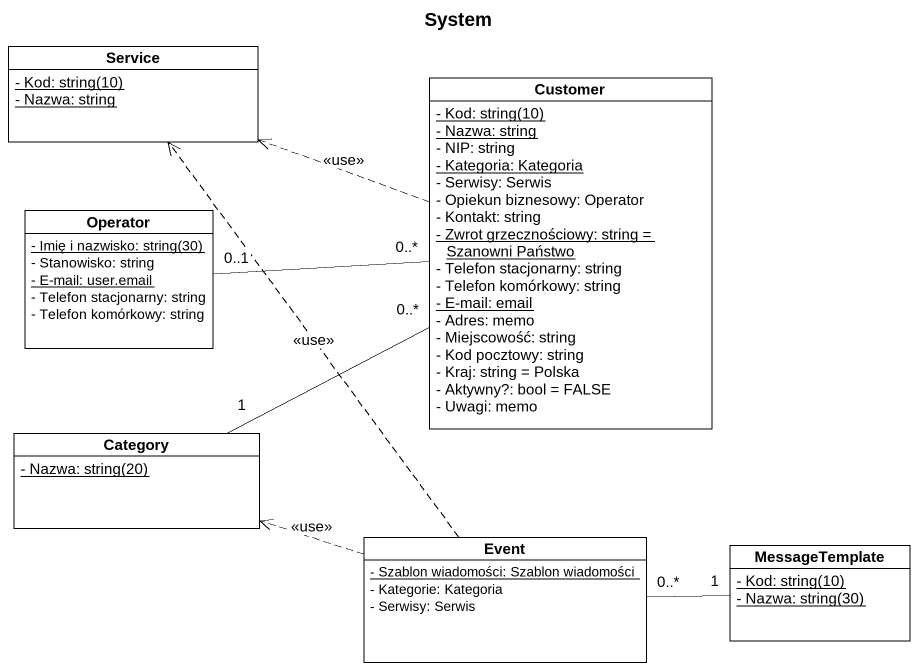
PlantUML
@startuml
title System
hide circle
hide empty members
skinparam classAttributeIconSize 0
class Service {
  {static} {field} - Kod: string(10)
  {static} - Nazwa: string
}
class Customer {
  {static} {field} - Kod: string(10)
  {static} - Nazwa: string
  - NIP: string
  {static} - Kategoria: Kategoria
  - Serwisy: Serwis
  - Opiekun biznesowy: Operator
  - Kontakt: string
  {static} - Zwrot grzecznościowy: string = Szanowni Państwo
  - Telefon stacjonarny: string
  - Telefon komórkowy: string
  {static} - E-mail: email
  - Adres: memo
  - Miejscowość: string
  - Kod pocztowy: string
  - Kraj: string = Polska
  - Aktywny?: bool = FALSE
  - Uwagi: memo
}
class Operator {
  {static} {field} - Imię i nazwisko: string(30)
  - Stanowisko: string
  {static} - E-mail: user.email
  - Telefon stacjonarny: string
  - Telefon komórkowy: string
}
class Category {
  {static} {field} - Nazwa: string(20)
}
class Event {
  {static} - Szablon wiadomości: Szablon wiadomości
  - Kategorie: Kategoria
  - Serwisy: Serwis
}
class MessageTemplate {
  {static} {field} - Kod: string(10)
  {static} {field} - Nazwa: string(30)
}
Customer .left.> Service : <<use>>
Customer "0..*" -left- "0..1" Operator
Customer "0..*" -left- "1" Category
Event .up.> Service : <<use>>
Event .left.> Category : <<use>>
Event "0..*" -right- "1" MessageTemplate
@enduml
